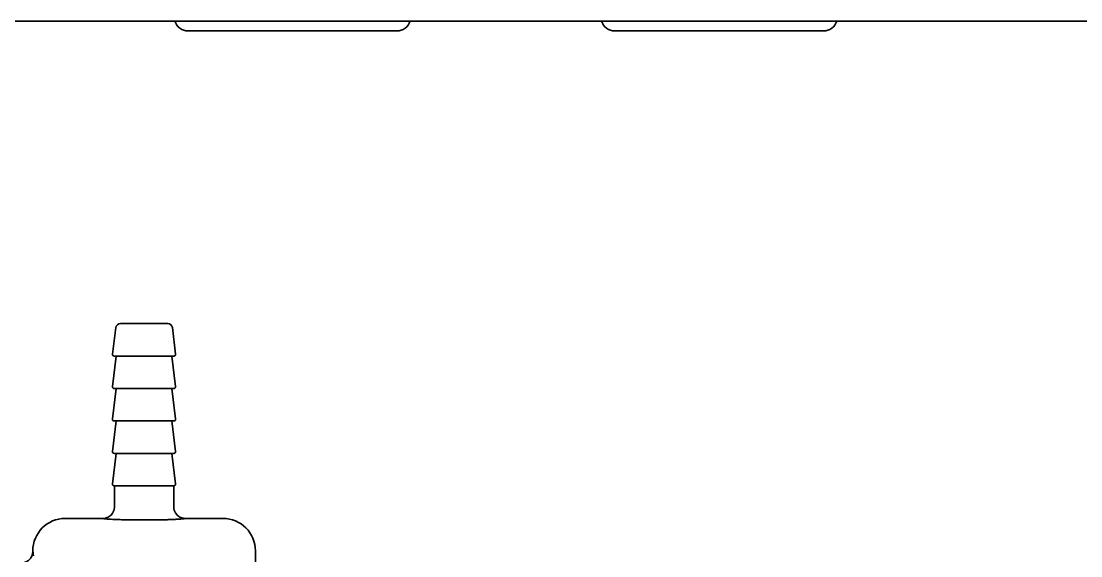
# Model space of a CAD drawing. Extents: x 6769 to 10051, y -94 to 2900.
# Drawn here: x 7104.9 to 7219.1, y 1366.4 to 1424 of the extents above; entities that cross this region are included whole.
import ezdxf

# ---------------------------------------------------------------- set-up
doc = ezdxf.new("R2010")
doc.units = 0
doc.header["$LTSCALE"] = 5
doc.layers.add('1', color=7, linetype='CONTINUOUS', true_color=0xffffff)

msp = doc.modelspace()

# ---------------------------------------------------------------- linework, layer by layer
at = {"layer": '1', "color": 7, "linetype": 'Continuous', "lineweight": 35}
for p, q in [((6791.56, 1424.03), (7283.76, 1424.03)), ((7122.91, 1422.98), (7145.41, 1422.98)), ((7168.91, 1422.98), (7191.41, 1422.98)), ((7115.61, 1391.43), (7120.72, 1391.43)), ((7115.11, 1390.99), (7114.77, 1388.15)), ((7121.56, 1388.15), (7121.22, 1390.99)), ((7115.16, 1387.93), (7114.77, 1384.65)), ((7114.96, 1387.93), (7118.16, 1387.93)), ((7118.16, 1387.93), (7121.36, 1387.93)), ((7121.56, 1384.65), (7121.16, 1387.93)), ((7115.16, 1384.43), (7114.77, 1381.15)), ((7114.96, 1384.43), (7118.16, 1384.43)), ((7118.16, 1384.43), (7121.36, 1384.43)), ((7121.56, 1381.15), (7121.16, 1384.43)), ((7115.16, 1380.93), (7114.77, 1377.65)), ((7114.96, 1380.93), (7118.16, 1380.93)), ((7118.16, 1380.93), (7121.36, 1380.93)), ((7121.56, 1377.65), (7121.16, 1380.93)), ((7115.16, 1377.43), (7114.77, 1374.15)), ((7114.96, 1377.43), (7118.16, 1377.43)), ((7118.16, 1377.43), (7121.36, 1377.43)), ((7121.56, 1374.15), (7121.16, 1377.43)), ((7114.96, 1373.93), (7114.96, 1371.68)), ((7121.36, 1373.93), (7114.96, 1373.93)), ((7121.36, 1371.68), (7121.36, 1373.93)), ((7109.66, 1370.43), (7113.71, 1370.43)), ((7122.61, 1370.43), (7126.67, 1370.43)), ((7106.16, 1366.88), (7106.16, 1366.93)), ((7106.18, 1366.91), (7106.18, 1366.84)), ((7130.16, 1326.42), (7130.16, 1366.93))]:
    msp.add_line(p, q, dxfattribs=at)
for centre, radius, start, end in [((7122.91, 1424.48), 1.5, 197.4586, 270), ((7145.41, 1424.48), 1.5, 270, 342.5414), ((7168.91, 1424.48), 1.5, 197.4586, 270), ((7191.41, 1424.48), 1.5, 270, 342.5414), ((7115.61, 1390.93), 0.5, 90, 173.0635), ((7120.72, 1390.93), 0.5, 6.9365, 90), ((7114.96, 1388.13), 0.2, 173.0635, 270), ((7121.36, 1388.13), 0.2, 270, 6.9365), ((7114.96, 1384.63), 0.2, 173.0635, 270), ((7121.36, 1384.63), 0.2, 270, 6.9365), ((7114.96, 1381.13), 0.2, 173.0635, 270), ((7121.36, 1381.13), 0.2, 270, 6.9365), ((7114.96, 1377.63), 0.2, 173.0635, 270), ((7121.36, 1377.63), 0.2, 270, 6.9365), ((7114.96, 1374.13), 0.2, 173.0635, 270), ((7121.36, 1374.13), 0.2, 270, 6.9365)]:
    msp.add_arc(centre, radius, start, end, dxfattribs=at)
for centre, major_axis in [((7109.67, 1366.92), (-2.48, 2.48)), ((7126.66, 1366.92), (2.48, 2.48))]:
    msp.add_ellipse(centre, major_axis=major_axis, ratio=0.998783, start_param=5.498396, end_param=7.067974, dxfattribs=at)
at = {"layer": '1', "color": 7, "linetype": 'Continuous', "lineweight": 35, "extrusion": (0, 0, -1)}
msp.add_ellipse((7123.38, 1370.36), major_axis=(1.5, 0), ratio=0.034921, start_param=4.150283, end_param=4.712389, dxfattribs=at)
at = {"layer": '1', "color": 7, "linetype": 'Continuous', "lineweight": 35}
for points, knots in [([(7114.96, 1371.68), (7114.96, 1371.67), (7114.96, 1371.66), (7114.96, 1371.64), (7114.96, 1371.61), (7114.96, 1371.57), (7114.95, 1371.51), (7114.95, 1371.47), (7114.94, 1371.41), (7114.93, 1371.39), (7114.92, 1371.35), (7114.92, 1371.33), (7114.9, 1371.27), (7114.87, 1371.2), (7114.83, 1371.1), (7114.8, 1371.05), (7114.78, 1371.02), (7114.76, 1371), (7114.71, 1370.91), (7114.66, 1370.85), (7114.57, 1370.76), (7114.54, 1370.74), (7114.49, 1370.7), (7114.48, 1370.68), (7114.44, 1370.66), (7114.43, 1370.65), (7114.34, 1370.59), (7114.27, 1370.55), (7114.17, 1370.51), (7114.15, 1370.51), (7114.12, 1370.49), (7114.1, 1370.49), (7114.04, 1370.47), (7114, 1370.46), (7113.88, 1370.43), (7113.8, 1370.43), (7113.71, 1370.43)], [0, 0, 0, 0, 0.015625, 0.015625, 0.03125, 0.0625, 0.0625, 0.125, 0.125, 0.15625, 0.15625, 0.1875, 0.1875, 0.25, 0.3125, 0.34375, 0.34375, 0.375, 0.375, 0.5, 0.5, 0.5625, 0.5625, 0.59375, 0.59375, 0.625, 0.625, 0.75, 0.75, 0.78125, 0.78125, 0.8125, 0.8125, 0.875, 0.875, 1, 1, 1, 1]), ([(7122.61, 1370.43), (7122.53, 1370.43), (7122.45, 1370.43), (7122.33, 1370.46), (7122.29, 1370.47), (7122.23, 1370.49), (7122.21, 1370.49), (7122.17, 1370.51), (7122.15, 1370.51), (7122.06, 1370.55), (7121.99, 1370.59), (7121.9, 1370.65), (7121.89, 1370.66), (7121.85, 1370.68), (7121.84, 1370.7), (7121.79, 1370.74), (7121.76, 1370.76), (7121.67, 1370.85), (7121.62, 1370.91), (7121.56, 1371), (7121.55, 1371.02), (7121.53, 1371.05), (7121.5, 1371.1), (7121.46, 1371.2), (7121.43, 1371.27), (7121.41, 1371.33), (7121.41, 1371.35), (7121.4, 1371.39), (7121.39, 1371.41), (7121.38, 1371.47), (7121.37, 1371.51), (7121.37, 1371.57), (7121.37, 1371.61), (7121.36, 1371.64), (7121.36, 1371.66), (7121.36, 1371.67), (7121.36, 1371.68)], [0, 0, 0, 0, 0.125, 0.125, 0.1875, 0.1875, 0.21875, 0.21875, 0.25, 0.25, 0.375, 0.375, 0.40625, 0.40625, 0.4375, 0.4375, 0.5, 0.5, 0.625, 0.625, 0.65625, 0.65625, 0.6875, 0.75, 0.8125, 0.8125, 0.84375, 0.84375, 0.875, 0.875, 0.9375, 0.9375, 0.96875, 0.984375, 0.984375, 1, 1, 1, 1]), ([(7113.75, 1370.41), (7113.75, 1370.41), (7113.75, 1370.41), (7113.75, 1370.41), (7113.75, 1370.41), (7113.76, 1370.41), (7113.77, 1370.41), (7113.78, 1370.41), (7113.8, 1370.4), (7113.83, 1370.4), (7113.85, 1370.4), (7113.89, 1370.39), (7113.91, 1370.39), (7113.96, 1370.39), (7113.98, 1370.38), (7114.01, 1370.38), (7114.03, 1370.38), (7114.07, 1370.37), (7114.09, 1370.37), (7114.14, 1370.37), (7114.17, 1370.36), (7114.19, 1370.36)], [0, 0, 0, 0, 0.001953, 0.003906, 0.007812, 0.015625, 0.03125, 0.0625, 0.125, 0.125, 0.25, 0.25, 0.375, 0.375, 0.5, 0.5, 0.625, 0.625, 0.75, 0.75, 1, 1, 1, 1]), ([(7114.19, 1370.36), (7114.23, 1370.36), (7114.27, 1370.35), (7114.35, 1370.35), (7114.4, 1370.34), (7114.55, 1370.33), (7114.67, 1370.33), (7114.81, 1370.32), (7114.83, 1370.32), (7114.86, 1370.32), (7114.88, 1370.32), (7114.93, 1370.32), (7114.97, 1370.32), (7115.08, 1370.31), (7115.15, 1370.31), (7115.38, 1370.3), (7115.55, 1370.3), (7115.77, 1370.29), (7115.81, 1370.29), (7115.9, 1370.29), (7115.95, 1370.29), (7116.09, 1370.28), (7116.18, 1370.28), (7116.47, 1370.28), (7116.67, 1370.27), (7116.98, 1370.27), (7117.09, 1370.27), (7117.25, 1370.27), (7117.3, 1370.27), (7117.41, 1370.27), (7117.46, 1370.27), (7117.62, 1370.27), (7117.73, 1370.27), (7117.89, 1370.27), (7117.95, 1370.27), (7118.06, 1370.27), (7118.11, 1370.27), (7118.39, 1370.27), (7118.6, 1370.27), (7119.03, 1370.27), (7119.24, 1370.27), (7119.5, 1370.27), (7119.55, 1370.27), (7119.65, 1370.27), (7119.7, 1370.28), (7119.86, 1370.28), (7119.95, 1370.28), (7120.24, 1370.28), (7120.43, 1370.29), (7120.65, 1370.29), (7120.69, 1370.29), (7120.76, 1370.3), (7120.78, 1370.3), (7120.82, 1370.3), (7120.84, 1370.3), (7120.95, 1370.3), (7121.03, 1370.3), (7121.26, 1370.31), (7121.4, 1370.32), (7121.59, 1370.33), (7121.66, 1370.33), (7121.73, 1370.33), (7121.74, 1370.33), (7121.77, 1370.33), (7121.81, 1370.34), (7121.85, 1370.34), (7121.98, 1370.35), (7122.07, 1370.35), (7122.14, 1370.36)], [0, 0, 0, 0, 0.03125, 0.03125, 0.0625, 0.0625, 0.125, 0.125, 0.132812, 0.132812, 0.140625, 0.140625, 0.15625, 0.15625, 0.1875, 0.1875, 0.25, 0.25, 0.265625, 0.265625, 0.28125, 0.28125, 0.3125, 0.3125, 0.375, 0.375, 0.40625, 0.40625, 0.421875, 0.421875, 0.4375, 0.4375, 0.46875, 0.46875, 0.484375, 0.484375, 0.5, 0.5, 0.5625, 0.5625, 0.625, 0.625, 0.640625, 0.640625, 0.65625, 0.65625, 0.6875, 0.6875, 0.75, 0.75, 0.765625, 0.765625, 0.773437, 0.773437, 0.78125, 0.78125, 0.8125, 0.8125, 0.875, 0.875, 0.90625, 0.90625, 0.914062, 0.914062, 0.921875, 0.9375, 0.9375, 1, 1, 1, 1]), ([(7122.14, 1370.36), (7122.16, 1370.36), (7122.19, 1370.37), (7122.24, 1370.37), (7122.26, 1370.37), (7122.29, 1370.38), (7122.31, 1370.38), (7122.37, 1370.39), (7122.41, 1370.39), (7122.48, 1370.4), (7122.5, 1370.4), (7122.54, 1370.41), (7122.56, 1370.41), (7122.58, 1370.41)], [0, 0, 0, 0, 0.25, 0.25, 0.375, 0.375, 0.5, 0.5, 0.75, 0.75, 0.875, 0.875, 1, 1, 1, 1]), ([(7106.16, 1366.88), (7106.16, 1366.79), (7106.16, 1366.71), (7106.13, 1366.59), (7106.12, 1366.55), (7106.1, 1366.49), (7106.1, 1366.47), (7106.08, 1366.44), (7106.08, 1366.42), (7106.04, 1366.32), (7106, 1366.25), (7105.94, 1366.17), (7105.93, 1366.15), (7105.91, 1366.12), (7105.89, 1366.1), (7105.85, 1366.05), (7105.83, 1366.02), (7105.74, 1365.93), (7105.68, 1365.88), (7105.59, 1365.83), (7105.57, 1365.81), (7105.54, 1365.79), (7105.49, 1365.76), (7105.39, 1365.72), (7105.32, 1365.69), (7105.26, 1365.67), (7105.24, 1365.67), (7105.2, 1365.66), (7105.18, 1365.65), (7105.12, 1365.64), (7105.08, 1365.64), (7105.02, 1365.63), (7104.99, 1365.63), (7104.95, 1365.63), (7104.93, 1365.63), (7104.92, 1365.63), (7104.91, 1365.63)], [0, 0, 0, 0, 0.125, 0.125, 0.1875, 0.1875, 0.21875, 0.21875, 0.25, 0.25, 0.375, 0.375, 0.40625, 0.40625, 0.4375, 0.4375, 0.5, 0.5, 0.625, 0.625, 0.65625, 0.65625, 0.6875, 0.75, 0.8125, 0.8125, 0.84375, 0.84375, 0.875, 0.875, 0.9375, 0.9375, 0.96875, 0.984375, 0.984375, 1, 1, 1, 1]), ([(7106.23, 1366.4), (7106.23, 1366.42), (7106.22, 1366.45), (7106.22, 1366.52), (7106.21, 1366.56), (7106.2, 1366.63), (7106.2, 1366.68), (7106.19, 1366.74), (7106.19, 1366.76), (7106.19, 1366.8), (7106.18, 1366.82), (7106.18, 1366.84)], [0, 0, 0, 0, 0.25, 0.25, 0.5, 0.5, 0.75, 0.75, 0.875, 0.875, 1, 1, 1, 1])]:
    msp.add_open_spline(points, degree=3, knots=knots, dxfattribs=at)

doc.saveas('drawing.dxf')
